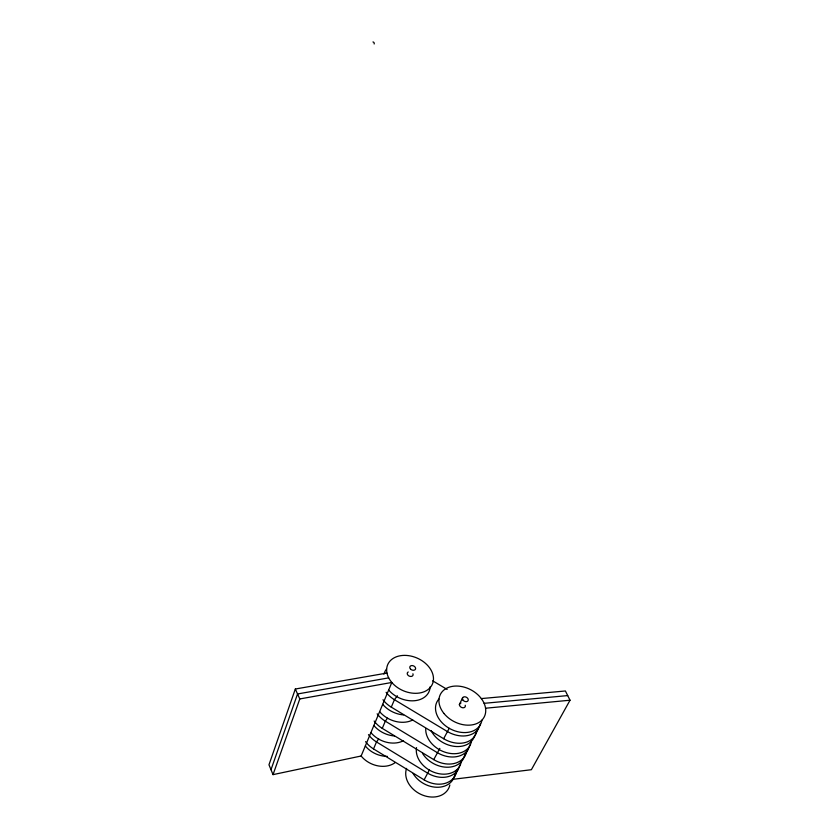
<?xml version="1.0" encoding="UTF-8"?>
<svg xmlns="http://www.w3.org/2000/svg" width="839" height="839" viewBox="0 0 839 839"><rect width="100%" height="100%" fill="white"/><g stroke="black" fill="none" stroke-linecap="round" stroke-linejoin="round"><path stroke-width="1.26" d="M386.968 673.056L295.318 689.018L268.973 764.79L273.032 774.628L361.137 756.002A23.062 17.986 24.2 0 0 395.096 762.651M270.997 769.699L297.541 693.968L388.698 677.87M273.032 774.628L299.785 698.95L295.318 689.018M361.137 756.002L391.813 682.474A24.373 17.734 23.8 0 1 406.506 655.437A24.373 17.734 23.8 0 1 431.896 685.138A24.373 17.734 23.8 0 1 391.803 682.464L299.785 698.95M456.615 770.181A23.576 18.175 28.2 0 1 424.115 779.851L373.533 748.933L376.501 741.949L378.693 738.949M466.316 751.964A23.943 18.112 27.9 0 1 433.732 759.62L382.259 728.367L385.321 721.173L387.524 718.184M476.604 731.293A24.331 18.049 27.6 0 1 443.653 738.729L391.278 707.141L394.435 699.705L397.382 695.762M459.3 704.739L462.656 697.67M424.115 779.851L429.432 769.866M433.732 759.62L439.846 748.388M443.653 738.729L449.201 728.315M454.465 776.694L457.853 769.887M464.449 756.652L467.942 749.636M474.748 735.971L478.356 728.724M481.324 698.583L565.402 690.979L570.027 700.219L531.381 769.709L452.714 779.347M485.561 708.221L570.027 700.219M484.124 703.323L567.699 695.583M432.662 680.817L447.145 689.427M465.215 705.253A3.083 2.244 27.3 0 1 463.443 707.77A3.083 2.244 27.3 0 1 459.751 705.767A3.083 2.244 27.3 0 1 460.999 702.967M481.901 720.219A24.53 18.007 27.4 0 1 451.12 729.311A24.53 18.007 27.4 0 1 438.881 699.023M474.664 735.604A24.268 18.059 27.6 0 1 454.612 746.385A24.268 18.059 27.6 0 1 431.152 730.685M471.445 741.225A24.132 18.08 27.7 0 1 446.705 752.709A24.132 18.08 27.7 0 1 425.751 728.808M464.764 754.66A23.891 18.122 27.9 0 1 446.547 767.224A23.891 18.122 27.9 0 1 422.478 753.317M461.324 761.56A23.754 18.143 28.1 0 1 435.672 772.887A23.754 18.143 28.1 0 1 416.522 747.591M449.861 785.021A23.335 18.206 28.5 0 1 422.793 795.183A23.335 18.206 28.5 0 1 406.59 768.377M454.843 774.586A23.513 18.185 28.3 0 1 436.762 787.265A23.513 18.185 28.3 0 1 413.103 773.516M373.533 748.933A23.303 17.944 24.1 0 1 365.573 741.634M368.478 734.639A23.429 17.934 24 0 0 376.501 741.949L427.376 772.981A23.702 18.154 28.1 0 0 459.741 765.199M382.259 728.367A23.67 17.881 24 0 1 374.142 721.026M377.151 713.811A23.796 17.86 23.9 0 0 385.321 721.173L437.098 752.531A24.079 18.091 27.8 0 0 469.809 744.948M391.278 707.141A24.048 17.808 23.8 0 1 382.993 699.747M386.097 692.29A24.174 17.776 23.8 0 0 394.435 699.705L447.135 731.398A24.467 18.018 27.5 0 0 480.212 724.057M383.895 674.105A24.174 17.776 23.8 0 1 384.807 672.773M412.903 673.78A3.041 2.213 23.8 0 1 411.519 676.381A3.041 2.213 23.8 0 1 407.754 674.934A3.041 2.213 23.8 0 1 408.247 671.987M430.145 686.732A24.237 17.766 23.8 0 1 414.235 700.754A24.237 17.766 23.8 0 1 388.656 690.046M384.293 673.067A24.237 17.766 23.8 0 1 386.517 669.082M412.757 719.956A23.849 17.85 23.9 0 1 379.637 711.661M403.632 714.933A23.985 17.818 23.9 0 1 382.699 704.33M403.538 740.669A23.482 17.913 24 0 1 370.901 732.594M394.456 735.96A23.607 17.892 24 0 1 373.869 725.494M387.366 756.39A23.24 17.955 24.1 0 1 365.311 745.986M372.967 41.95A1.856 1.668 -46 0 1 374.173 43.985M443.999 713.507A24.667 17.976 27.3 0 0 484.103 717.177A24.667 17.976 27.3 0 0 458.87 686.155A24.667 17.976 27.3 0 0 443.999 713.507M462.95 700.093A3.094 2.244 27.2 0 0 468.015 700.764A3.094 2.244 27.2 0 0 465.026 696.81A3.094 2.244 27.2 0 0 462.95 700.093M410.481 669.008A3.062 2.213 23.7 0 0 415.473 669.197A3.062 2.213 23.7 0 0 412.127 665.558A3.062 2.213 23.7 0 0 410.481 669.008"/></g></svg>
